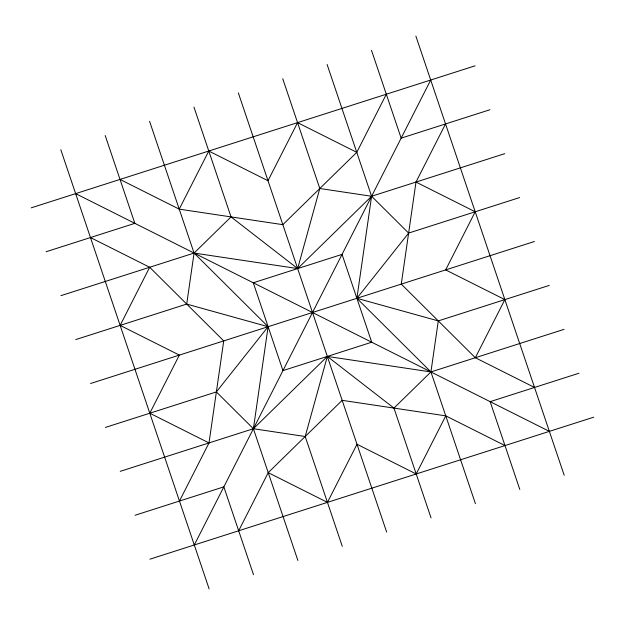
<?xml version="1.0" encoding="UTF-8"?>
<svg xmlns="http://www.w3.org/2000/svg" width="625" height="625" viewBox="0 0 625 625"><rect width="100%" height="100%" fill="white"/><g stroke="black" fill="none" stroke-linecap="round" stroke-linejoin="round"><path stroke-width="0.94" d="M75.75 339.586L186.711 304.086L194.07 253.062L149.57 121.305M179.461 501.055L209.008 442.938L223.734 340.898L149.68 267.266L90.469 237.547M445.539 123.945L415.992 182.062L401.266 284.102L475.32 357.734L534.531 387.453M549.25 285.414L438.289 320.914L430.93 371.938L475.43 503.695M282.727 78.703L319.805 188.5L297.664 268.578L194.07 253.062L60.914 295.664M342.273 546.297L305.195 436.5L327.336 356.422L430.93 371.938L564.086 329.336M149.68 267.266L120.133 325.383L179.344 355.102L149.797 413.219L209.008 442.938M120.016 179.43L179.234 209.148L208.789 151.023L268 180.742L297.555 122.625L356.773 152.344L386.328 94.227M194.289 544.977L430.711 80.023M238.672 530.773L268.227 472.656L342.164 400.336L445.766 415.852L504.984 445.57M445.766 415.852L416.211 473.977L357 444.258L327.445 502.375L268.227 472.656M475.32 357.734L504.867 299.617L445.656 269.898L475.203 211.781L415.992 182.062M105.414 427.422L216.375 391.922L268.117 326.703L194.07 253.062L231.039 216.906L193.953 107.109M519.586 197.578L408.625 233.078L356.883 298.297L430.93 371.938L393.961 408.094L431.047 517.891M356.773 152.344L282.836 224.664L179.234 209.148M31.25 207.828L475.094 65.82M46.086 251.75L134.852 223.344L105.187 135.508M489.922 109.742L401.156 138.141L371.492 50.305M504.758 153.664L371.602 196.266L319.805 188.5M90.578 383.5L534.422 241.5M120.242 471.336L253.398 428.734L305.195 436.5M135.078 515.258L223.844 486.859L253.508 574.695M578.914 373.25L490.148 401.656L519.812 489.492M149.906 559.18L593.75 417.172M438.289 320.914L356.883 298.297L371.602 196.266L327.109 64.508M186.711 304.086L268.117 326.703L253.398 428.734L297.891 560.492M75.633 193.625L549.367 431.375M231.039 216.906L297.664 268.578L371.602 196.266L408.625 233.078M393.961 408.094L327.336 356.422L253.398 428.734L216.375 391.922M415.875 36.102L564.195 475.289M238.336 92.906L386.664 532.094M60.805 149.711L209.125 588.898M342.055 254.383L253.281 282.781L282.945 370.617L371.719 342.219L342.055 254.383"/></g></svg>
